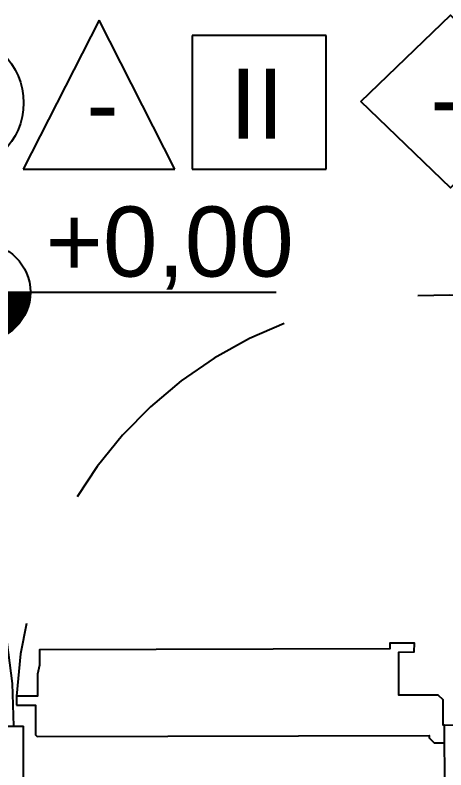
# Model space of a CAD drawing. Extents: x 100 to 738, y -85 to 470.
# Drawn here: x 643.687 to 644.3, y 462.622 to 463.699 of the extents above; entities that cross this region are included whole.
import ezdxf
from ezdxf.enums import TextEntityAlignment as Align

# ---------------------------------------------------------------- set-up
doc = ezdxf.new("R2010")
doc.units = 0
doc.linetypes.add('HIDDEN', pattern=[0.375, 0.25, -0.125])
doc.layers.get('0').update_dxf_attribs({"linetype": 'CONTINUOUS'})
for name, color, linetype in [('A102', 2, 'CONTINUOUS'), ('ARQ-PIS', 1, 'CONTINUOUS'), ('GRF-ACAB', 2, 'CONTINUOUS'), ('GRF-SMB', 2, 'CONTINUOUS'), ('TAA', 2, 'CONTINUOUS')]:
    doc.layers.add(name, color=color, linetype=linetype)
doc.styles.add('ARIAL', font='arial.ttf', dxfattribs={"height": 0.1})
doc.styles.add('Arial_1', font='arial.ttf', dxfattribs={"height": 0.075})

# ---------------------------------------------------------------- blocks, each defined once
blk = doc.blocks.new('G$C31A0D7E1')
for p, q in [((0.38931, 0.26073), (0.38931, 0.72141)), ((0.38931, 0.72141), (0.77236, 0.72141)), ((0.77236, 0.26073), (0.77236, 0.72141))]:
    blk.add_line(p, q)
at = {"flags": 128}
blk.add_lwpolyline([(0, 0.74056), (0.01733, 0.74056), (0.01733, 0.71337), (0.01886, 0.71184), (0.37526, 0.71184), (0.37526, 0.70967), (0.37973, 0.7052), (0.38931, 0.7052), (0.38931, 0.72141), (0.38803, 0.72141), (0.38803, 0.7442), (0.38356, 0.74867), (0.34778, 0.74867), (0.34778, 0.78781), (0.36189, 0.788), (0.36212, 0.79611), (0.33967, 0.79611), (0.33967, 0.791), (0.02097, 0.791), (0.02097, 0.77699), (0.01915, 0.76885), (0.01915, 0.74867), (0, 0.74867)], close=True, dxfattribs=at)
at = {"linetype": 'HIDDEN'}
blk.add_arc((0.38165, 0.73099), 0.38206, 358.56372, 177.34701, dxfattribs=at)
blk = doc.blocks.new('AUTO-ATENDE')
at = {"layer": 'TAA', "xscale": 1.56637233478988, "yscale": 1.56637233478988, "zscale": 1.56637233478988, "rotation": 268.420277777788}
for p in [(98.2645, 73.0257, 0), (98.2314, 71.8261)]:
    blk.add_blockref('G$C31A0D7E1', p, dxfattribs=at)
blk = doc.blocks.new('BASE ARQ')
at = {"layer": 'A102', "linetype": 'Continuous', "ltscale": 0.02, "rotation": 91.73371018686326}
blk.add_blockref('AUTO-ATENDE', (828.1884, 387.4555, 0), dxfattribs=at)
blk = doc.blocks.new('SIMB-RODAPE')
at = {"ltscale": 0.5}
blk.add_lwpolyline([(-0.1295, 0), (0, 0.125), (0.1295, 0), (0, -0.125), (-0.1295, 0)], dxfattribs=at)
at = {"style": 'ARIAL'}
blk.add_attdef('-', text='', height=0.1, dxfattribs=at).set_placement((-0.0056, 0.0042), align=Align.MIDDLE_CENTER)
blk = doc.blocks.new('1235-1022-BB-AG_PCA_RELOGIO_E_EMP-TAG-MAT-LAYOUT-PROP-TERREO$0$Cota de Nível')
at = {"layer": 'GRF-SMB', "color": 1}
for p, q in [((12.22311, -0.89078), (12.22311, -0.66064)), ((12.11061, -0.774), (12.59651, -0.774))]:
    blk.add_line(p, q, dxfattribs=at)
at = {"layer": 'GRF-SMB', "color": 1, "const_width": 0.06224}
for points in [[(12.22311, -0.74288, 0.414214), (12.19199, -0.774)], [(12.22311, -0.80512, 0.414214), (12.25423, -0.774)]]:
    blk.add_lwpolyline(points, format="xyb", dxfattribs=at)
at = {"layer": 'GRF-SMB', "color": 1}
blk.add_circle((12.22311, -0.774), 0.06224, dxfattribs=at)
blk = doc.blocks.new('1235-1022-BB-AG_PCA_RELOGIO_E_EMP-TAG-MAT-LAYOUT-PROP-TERREO$0$FOX_AMBIENTE_NO_ EXISTENTE0')
at = {"color": 1}
for p, q in [((0.000125, -0.001612), (-0.001798, -0.005386)), ((0.002037, -0.005386), (0.000125, -0.001612)), ((0.005855, -0.001999), (0.00247, -0.001999)), ((0.00247, -0.001999), (0.00247, -0.005386)), ((0.005855, -0.005386), (0.005855, -0.001999)), ((-0.001798, -0.005386), (0.002037, -0.005386)), ((0.00247, -0.005386), (0.005855, -0.005386))]:
    blk.add_line(p, q, dxfattribs=at)
blk.add_circle((-0.003546, -0.003704), 0.001756, dxfattribs=at)
blk = doc.blocks.new('Tag_Ambiente')
at = {"xscale": 1.125, "yscale": 1.125, "zscale": 1.125}
blk.add_blockref('1235-1022-BB-AG_PCA_RELOGIO_E_EMP-TAG-MAT-LAYOUT-PROP-TERREO$0$Cota de Nível', (-13.539, 0.8708), dxfattribs=at)
at = {"layer": 'GRF-ACAB', "color": 1, "xscale": 56.38359374999997, "yscale": 56.38359374999997, "zscale": 56.38359374999997}
blk.add_blockref('1235-1022-BB-AG_PCA_RELOGIO_E_EMP-TAG-MAT-LAYOUT-PROP-TERREO$0$FOX_AMBIENTE_NO_ EXISTENTE0', (0.3732, 0.4791), dxfattribs=at)
at = {"color": 3, "style": 'Arial_1'}
for tag, p in [('AMBIENTE', (0.3887, 0.7016)), ('X', (0.1766, 0.2188)), ('Y', (0.3848, 0.2188)), ('Z', (0.6048, 0.2188))]:
    blk.add_attdef(tag, text='', height=0.1, dxfattribs=at).set_placement(p, align=Align.CENTER)
at = {"style": 'Arial_1'}
for tag, p in [('ÁREA', (0.3887, 0.5557)), ('PÉ-DIREITO', (0.3887, 0.4152))]:
    blk.add_attdef(tag, text='', height=0.1, dxfattribs=at).set_placement(p, align=Align.CENTER)
blk.add_attdef('NÍVEL', (0.3039, 0.0223), '', height=0.1, dxfattribs=at)

msp = doc.modelspace()

# ---------------------------------------------------------------- block references
msp.add_blockref('BASE ARQ', (-109.7317, -21.9142))
at = {"layer": 'ARQ-PIS'}
ref = msp.add_blockref('SIMB-RODAPE', (644.3068, 463.5759, 0), dxfattribs=dict(at, xscale=0.9855799017464645, yscale=0.9855799017464645, zscale=0.9855799017464645))
ref.add_attrib('-', '-', dxfattribs={"layer": '0', "color": 2, "height": 0.0986, "style": 'ARIAL'}).set_placement((644.3012, 463.58, 0), align=Align.MIDDLE_CENTER)
at = {"layer": 'GRF-SMB'}
ref = msp.add_blockref('Tag_Ambiente', (643.4262, 463.3037, 0), dxfattribs=at)
ref.add_attrib('Z', 'II', dxfattribs={"layer": '0', "color": 3, "height": 0.1, "style": 'Arial_1'}).set_placement((644.031, 463.5226, 0), align=Align.CENTER)
ref.add_attrib('Y', '-', dxfattribs={"layer": '0', "color": 3, "height": 0.1, "style": 'Arial_1'}).set_placement((643.811, 463.5226, 0), align=Align.CENTER)
ref.add_attrib('NÍVEL', '+0,00', (643.7301, 463.326, 0), dxfattribs={"layer": '0', "height": 0.1, "style": 'Arial_1'})

doc.saveas('drawing.dxf')
